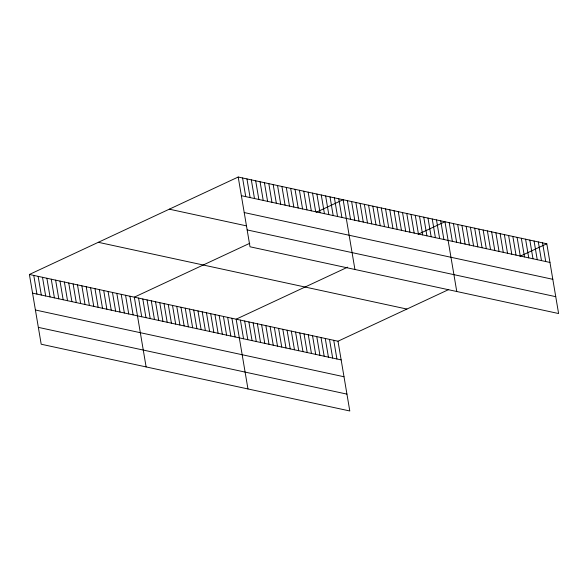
<?xml version="1.0" encoding="UTF-8"?>
<svg xmlns="http://www.w3.org/2000/svg" width="588" height="588" viewBox="0 0 588 588"><rect width="100%" height="100%" fill="white"/><g stroke="black" fill="none" stroke-linecap="round" stroke-linejoin="round"><path stroke-width="0.88" d="M29.4 274.464L337.997 341.216L349.794 410.975L41.197 344.223L29.4 274.464L238.206 177.025L546.803 243.777L558.6 313.536L250.003 246.784L238.206 177.025M249.768 243.285L134.321 297.161L146.118 366.919M316.329 212.224L343.127 199.714L354.931 269.48M347.662 267.158L236.156 319.188L247.96 388.947M418.171 234.252L444.962 221.749L456.766 291.508M337.997 341.216L448.71 289.553M520.005 256.28L546.803 243.777M241.367 195.694L549.956 262.446M244.218 212.555L552.808 279.307M169.3 209.181L246.247 225.821M247.151 229.923L555.748 296.675M98.306 242.307L406.903 309.06M32.56 293.14L341.15 359.893M35.412 310.001L344.002 376.754M38.345 327.369L346.942 394.122M542.555 242.859L545.715 261.535M538.314 241.94L541.475 260.616M534.073 241.021L537.234 259.698M529.825 240.102L532.985 258.779M525.584 239.184L528.744 257.86M521.343 238.265L524.503 256.941M517.102 237.354L520.255 256.023M512.854 236.435L516.014 255.104M508.613 235.516L511.773 254.185M504.372 234.597L507.525 253.274M500.123 233.679L503.284 252.355M495.882 232.76L499.043 251.436M491.641 231.841L494.802 250.517M487.393 230.922L490.554 249.599M483.152 230.004L486.313 248.68M478.911 229.092L482.072 247.761M474.67 228.173L477.824 246.842M470.422 227.255L473.583 245.931M466.181 226.336L469.342 245.012M461.94 225.417L465.093 244.094M457.692 224.498L460.852 243.175M453.451 223.58L456.611 242.256M449.21 222.661L452.363 241.337M440.721 220.831L443.881 239.5M436.48 219.912L439.64 238.588M432.239 218.993L435.392 237.67M427.99 218.075L431.151 236.751M423.75 217.156L426.91 235.832M419.509 216.237L422.662 234.913M415.26 215.318L418.421 233.995M411.019 214.407L414.18 233.076M406.778 213.488L409.932 232.157M402.53 212.569L405.691 231.246M398.289 211.651L401.45 230.327M394.048 210.732L397.209 229.408M389.807 209.813L392.96 228.489M385.559 208.894L388.719 227.571M381.318 207.976L384.478 226.652M377.077 207.064L380.23 225.733M372.829 206.145L375.989 224.814M368.588 205.227L371.748 223.896M364.347 204.308L367.5 222.984M360.099 203.389L363.259 222.066M355.858 202.47L359.018 221.147M351.617 201.552L354.777 220.228M347.376 200.633L350.529 219.309M338.754 198.773L341.915 217.45M334.388 197.825L337.541 216.502M330.015 196.877L333.175 215.553M325.642 195.936L328.802 214.613M321.269 194.988L324.429 213.664M316.895 194.047L320.056 212.716M312.529 193.099L315.683 211.776M333.749 340.298L336.909 358.974M308.156 192.151L311.317 210.827M329.508 339.386L332.668 358.055M303.783 191.21L306.943 209.879M325.267 338.467L328.42 357.136M299.41 190.262L302.57 208.938M321.019 337.549L324.179 356.225M295.036 189.314L298.197 207.99M316.778 336.63L319.938 355.306M290.67 188.373L293.824 207.042M312.537 335.711L315.69 354.388M286.297 187.425L289.458 206.101M308.288 334.793L311.449 353.469M281.924 186.477L285.084 205.153M304.047 333.874L307.208 352.55M277.551 185.536L280.711 204.205M299.806 332.955L302.967 351.631M273.185 184.588L276.338 203.264M295.566 332.044L298.719 350.713M268.812 183.64L271.965 202.316M291.317 331.125L294.478 349.794M264.438 182.699L267.599 201.368M287.076 330.206L290.237 348.882M260.065 181.751L263.226 200.427M282.835 329.287L285.988 347.964M255.692 180.803L258.852 199.479M278.587 328.369L281.748 347.045M251.326 179.862L254.479 198.531M274.346 327.45L277.507 346.126M246.953 178.914L250.106 197.59M270.105 326.531L273.258 345.207M242.579 177.966L245.74 196.642M265.857 325.612L269.017 344.289M261.616 324.701L264.776 343.37M257.375 323.782L260.535 342.451M253.134 322.863L256.287 341.532M248.886 321.945L252.046 340.621M244.645 321.026L247.805 339.702M240.404 320.107L243.557 338.784M231.915 318.27L235.075 336.946M227.674 317.351L230.827 336.027M223.425 316.44L226.586 335.109M219.184 315.521L222.345 334.19M214.943 314.602L218.104 333.278M210.702 313.683L213.856 332.36M206.454 312.765L209.615 331.441M202.213 311.846L205.374 330.522M197.972 310.927L201.125 329.603M193.724 310.008L196.884 328.685M189.483 309.097L192.644 327.766M185.242 308.178L188.395 326.847M180.994 307.259L184.154 325.936M176.753 306.341L179.913 325.017M172.512 305.422L175.672 324.098M168.271 304.503L171.424 323.179M164.023 303.584L167.183 322.261M159.782 302.666L162.942 321.342M155.541 301.754L158.694 320.423M151.292 300.836L154.453 319.505M147.051 299.917L150.212 318.593M142.811 298.998L145.964 317.674M138.562 298.079L141.723 316.756M129.948 296.212L133.108 314.889M125.582 295.272L128.735 313.948M121.209 294.323L124.362 313M116.836 293.383L119.996 312.052M112.462 292.434L115.623 311.111M108.089 291.486L111.25 310.163M103.723 290.546L106.876 309.214M99.35 289.597L102.503 308.274M94.977 288.649L98.137 307.326M90.603 287.708L93.764 306.377M86.23 286.76L89.391 305.437M81.864 285.812L85.017 304.488M77.491 284.871L80.644 303.54M73.118 283.923L76.278 302.599M68.745 282.975L71.905 301.651M64.371 282.034L67.532 300.703M60.005 281.086L63.159 299.762M55.632 280.138L58.793 298.814M51.259 279.197L54.419 297.866M46.886 278.249L50.046 296.925M42.512 277.301L45.673 295.977M38.146 276.36L41.3 295.029M33.773 275.412L36.934 294.088"/></g></svg>
